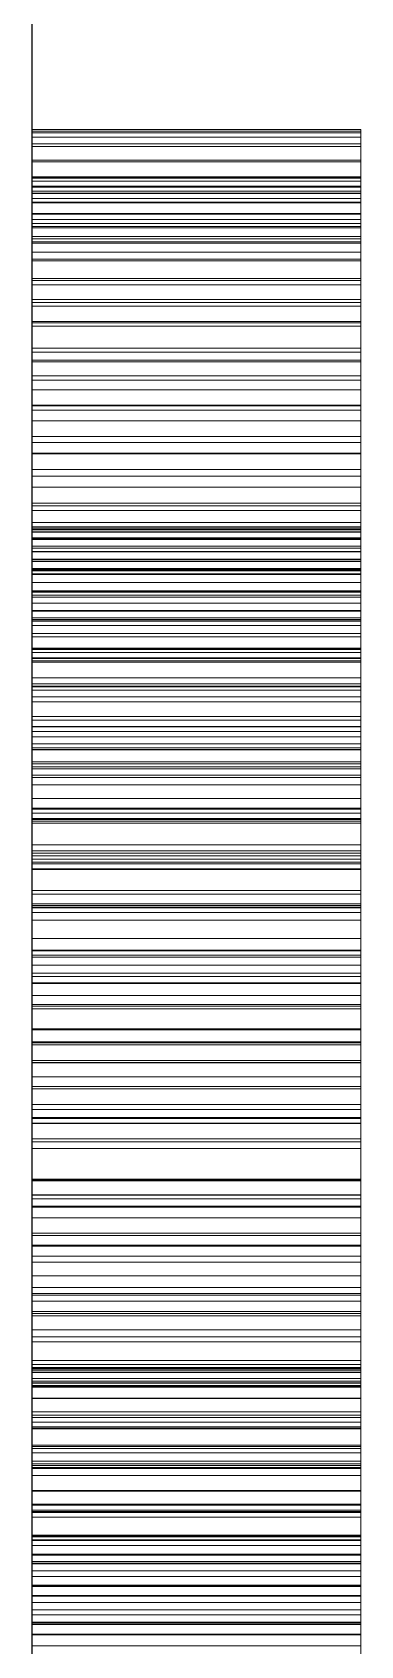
# Paper-space layout '01_三视图' of a CAD drawing. Header units: millimetres. Extents: x 8 to 451, y 8 to 289.
# Drawn here: x 53.925 to 54.025, y 177.5882 to 178.0796 of the extents above; entities that cross this region are included whole.
import ezdxf

# ---------------------------------------------------------------- set-up
doc = ezdxf.new("R2010")
doc.units = ezdxf.units.MM
doc.linetypes.add('WP_HIDDEN', pattern=[2.3, 1.5, -0.8])
doc.layers.add('HIDDEN', color=7, linetype='WP_HIDDEN', lineweight=13)
doc.layers.add('VISIBLE', color=7, linetype='CONTINUOUS', lineweight=25)

psp = doc.layouts.new('01_三视图')

# ---------------------------------------------------------------- linework, layer by layer
at = {"layer": 'HIDDEN'}
for points in [[(53.925, 176.25), (53.925, 176.28134), (53.925, 176.37379), (53.925, 176.52271), (53.925, 176.72064), (53.925, 176.95765), (53.925, 177.22185), (53.925, 177.5), (53.925, 177.77815), (53.925, 178.04235), (53.925, 178.27936), (53.925, 178.47729), (53.925, 178.62621), (53.925, 178.71866), (53.925, 178.75)], [(53.925, 178.05), (53.925, 178.04942)], [(53.925, 178.0489), (53.925, 178.05)], [(53.925, 178.05), (54.025, 178.05)], [(53.925, 178.04942), (53.925, 178.04766)], [(53.925, 178.04942), (54.025, 178.04942)], [(53.925, 178.0456), (53.925, 178.0489)], [(53.925, 178.0489), (54.025, 178.0489)], [(53.925, 178.04766), (53.925, 178.04474)], [(53.925, 178.04766), (54.025, 178.04766)], [(54.025, 178.05), (54.025, 178.04942)], [(54.025, 178.0489), (54.025, 178.05)], [(54.025, 178.04942), (54.025, 178.04766)], [(54.025, 178.0456), (54.025, 178.0489)], [(54.025, 178.04766), (54.025, 178.04474)], [(53.925, 178.04011), (53.925, 178.0456)], [(53.925, 178.0456), (54.025, 178.0456)], [(53.925, 178.04474), (53.925, 178.04064)], [(53.925, 178.04474), (54.025, 178.04474)], [(54.025, 178.04011), (54.025, 178.0456)], [(54.025, 178.04474), (54.025, 178.04064)], [(53.925, 178.04064), (53.925, 178.03538)], [(53.925, 178.04064), (54.025, 178.04064)], [(53.925, 178.03242), (53.925, 178.04011)], [(53.925, 178.04011), (54.025, 178.04011)], [(54.025, 178.04064), (54.025, 178.03538)], [(54.025, 178.03242), (54.025, 178.04011)], [(53.925, 178.0355), (53.925, 178.03519)], [(53.925, 178.03518), (53.925, 178.0355)], [(53.925, 178.0355), (54.025, 178.0355)], [(53.925, 178.03538), (53.925, 178.02894)], [(53.925, 178.03538), (54.025, 178.03538)], [(53.925, 178.03519), (53.925, 178.03426)], [(53.925, 178.03519), (54.025, 178.03519)], [(53.925, 178.03423), (53.925, 178.03518)], [(53.925, 178.03518), (54.025, 178.03518)], [(53.925, 178.03426), (53.925, 178.03272)], [(53.925, 178.03426), (54.025, 178.03426)], [(53.925, 178.03266), (53.925, 178.03423)], [(53.925, 178.03423), (54.025, 178.03423)], [(53.925, 178.03272), (53.925, 178.03056)], [(53.925, 178.03272), (54.025, 178.03272)], [(53.925, 178.03044), (53.925, 178.03266)], [(53.925, 178.03266), (54.025, 178.03266)], [(53.925, 178.02252), (53.925, 178.03242)], [(53.925, 178.03242), (54.025, 178.03242)], [(54.025, 178.0355), (54.025, 178.03519)], [(54.025, 178.03518), (54.025, 178.0355)], [(54.025, 178.03538), (54.025, 178.02894)], [(54.025, 178.03519), (54.025, 178.03426)], [(54.025, 178.03423), (54.025, 178.03518)], [(54.025, 178.03426), (54.025, 178.03272)], [(54.025, 178.03266), (54.025, 178.03423)], [(54.025, 178.03272), (54.025, 178.03056)], [(54.025, 178.03044), (54.025, 178.03266)], [(54.025, 178.02252), (54.025, 178.03242)], [(53.925, 178.03115), (53.925, 177.9057)], [(53.925, 178.03115), (53.925, 177.4177)], [(53.925, 177.41697), (53.925, 178.03115)], [(53.925, 178.03115), (54.025, 178.03115)], [(53.925, 178.03056), (53.925, 178.02778)], [(53.925, 178.03056), (54.025, 178.03056)], [(53.925, 178.0276), (53.925, 178.03044)], [(53.925, 178.03044), (54.025, 178.03044)], [(53.925, 178.02894), (53.925, 178.02134)], [(53.925, 178.02894), (54.025, 178.02894)], [(53.925, 178.02778), (53.925, 178.02438)], [(53.925, 178.02778), (54.025, 178.02778)], [(53.925, 178.02413), (53.925, 178.0276)], [(53.925, 178.0276), (54.025, 178.0276)], [(54.025, 178.03115), (54.025, 177.9057)], [(54.025, 178.03115), (54.025, 177.4177)], [(54.025, 177.41697), (54.025, 178.03115)], [(54.025, 178.03056), (54.025, 178.02778)], [(54.025, 178.0276), (54.025, 178.03044)], [(54.025, 178.02894), (54.025, 178.02134)], [(54.025, 178.02778), (54.025, 178.02438)], [(54.025, 178.02413), (54.025, 178.0276)], [(53.925, 178.02438), (53.925, 178.02037)], [(53.925, 178.02438), (54.025, 178.02438)], [(53.925, 178.02002), (53.925, 178.02413)], [(53.925, 178.02413), (54.025, 178.02413)], [(53.925, 178.01044), (53.925, 178.02252)], [(53.925, 178.02252), (54.025, 178.02252)], [(54.025, 178.02438), (54.025, 178.02037)], [(54.025, 178.02002), (54.025, 178.02413)], [(54.025, 178.01044), (54.025, 178.02252)], [(53.925, 178.02134), (53.925, 178.01257)], [(53.925, 178.02134), (54.025, 178.02134)], [(53.925, 178.02037), (53.925, 178.01574)], [(53.925, 178.02037), (54.025, 178.02037)], [(53.925, 178.01529), (53.925, 178.02002)], [(53.925, 178.02002), (54.025, 178.02002)], [(53.925, 178.01737), (53.925, 177.89192)], [(53.925, 177.91585), (53.925, 178.01737)], [(53.925, 178.01737), (54.025, 178.01737)], [(54.025, 178.02134), (54.025, 178.01257)], [(54.025, 178.02037), (54.025, 178.01574)], [(54.025, 178.01529), (54.025, 178.02002)], [(54.025, 178.01737), (54.025, 177.89192)], [(54.025, 177.91585), (54.025, 178.01737)], [(53.925, 178.01664), (53.925, 177.47063)], [(53.925, 177.89192), (53.925, 178.01664)], [(53.925, 178.01664), (54.025, 178.01664)], [(53.925, 178.01574), (53.925, 178.01049)], [(53.925, 178.01574), (54.025, 178.01574)], [(53.925, 178.00992), (53.925, 178.01529)], [(53.925, 178.01529), (54.025, 178.01529)], [(53.925, 178.01257), (53.925, 178.00262)], [(53.925, 178.01257), (54.025, 178.01257)], [(54.025, 177.89192), (54.025, 178.01664)], [(54.025, 178.01664), (54.025, 177.47063)], [(54.025, 178.01574), (54.025, 178.01049)], [(54.025, 178.00992), (54.025, 178.01529)], [(54.025, 178.01257), (54.025, 178.00262)], [(53.925, 178.01049), (53.925, 178.00462)], [(53.925, 178.01049), (54.025, 178.01049)], [(53.925, 177.99615), (53.925, 178.01044)], [(53.925, 178.01044), (54.025, 178.01044)], [(53.925, 178.00392), (53.925, 178.00992)], [(53.925, 178.00992), (54.025, 178.00992)], [(54.025, 178.01049), (54.025, 178.00462)], [(54.025, 177.99615), (54.025, 178.01044)], [(54.025, 178.00392), (54.025, 178.00992)], [(53.925, 178.00462), (53.925, 177.99814)], [(53.925, 178.00462), (54.025, 178.00462)], [(53.925, 177.99728), (53.925, 178.00392)], [(53.925, 178.00392), (54.025, 178.00392)], [(53.925, 178.00262), (53.925, 177.99151)], [(53.925, 178.00262), (54.025, 178.00262)], [(54.025, 178.00462), (54.025, 177.99814)], [(54.025, 177.99728), (54.025, 178.00392)], [(54.025, 178.00262), (54.025, 177.99151)], [(53.925, 177.99814), (53.925, 177.99104)], [(53.925, 177.99814), (54.025, 177.99814)], [(53.925, 177.99002), (53.925, 177.99728)], [(53.925, 177.99728), (54.025, 177.99728)], [(54.025, 177.99814), (54.025, 177.99104)], [(54.025, 177.99002), (54.025, 177.99728)], [(53.925, 177.97966), (53.925, 177.99615)], [(53.925, 177.99615), (54.025, 177.99615)], [(54.025, 177.97966), (54.025, 177.99615)], [(53.925, 177.99151), (53.925, 177.97923)], [(53.925, 177.99151), (54.025, 177.99151)], [(53.925, 177.99104), (53.925, 177.98332)], [(53.925, 177.99104), (54.025, 177.99104)], [(53.925, 177.98212), (53.925, 177.99002)], [(53.925, 177.99002), (54.025, 177.99002)], [(54.025, 177.99151), (54.025, 177.97923)], [(54.025, 177.99104), (54.025, 177.98332)], [(54.025, 177.98212), (54.025, 177.99002)], [(53.925, 177.98332), (53.925, 177.97498)], [(53.925, 177.98332), (54.025, 177.98332)], [(54.025, 177.98332), (54.025, 177.97498)], [(53.925, 177.9736), (53.925, 177.98212)], [(53.925, 177.98212), (54.025, 177.98212)], [(53.925, 177.97066), (53.925, 177.97966)], [(53.925, 177.97966), (54.025, 177.97966)], [(53.925, 177.97923), (53.925, 177.96577)], [(53.925, 177.97923), (54.025, 177.97923)], [(54.025, 177.9736), (54.025, 177.98212)], [(54.025, 177.97066), (54.025, 177.97966)], [(54.025, 177.97923), (54.025, 177.96577)], [(53.925, 177.97498), (53.925, 177.96603)], [(53.925, 177.97498), (54.025, 177.97498)], [(53.925, 177.96444), (53.925, 177.9736)], [(53.925, 177.9736), (54.025, 177.9736)], [(54.025, 177.97498), (54.025, 177.96603)], [(54.025, 177.96444), (54.025, 177.9736)], [(53.925, 177.96121), (53.925, 177.97066)], [(53.925, 177.97066), (54.025, 177.97066)], [(54.025, 177.96121), (54.025, 177.97066)], [(53.925, 177.96603), (53.925, 177.95646)], [(53.925, 177.96603), (54.025, 177.96603)], [(53.925, 177.96577), (53.925, 177.95115)], [(53.925, 177.96577), (54.025, 177.96577)], [(53.925, 177.95465), (53.925, 177.96444)], [(53.925, 177.96444), (54.025, 177.96444)], [(54.025, 177.96603), (54.025, 177.95646)], [(54.025, 177.96577), (54.025, 177.95115)], [(54.025, 177.95465), (54.025, 177.96444)], [(53.925, 177.95134), (53.925, 177.96121)], [(53.925, 177.96121), (54.025, 177.96121)], [(54.025, 177.95134), (54.025, 177.96121)], [(53.925, 177.95646), (53.925, 177.94644)], [(53.925, 177.95646), (54.025, 177.95646)], [(53.925, 177.9444), (53.925, 177.95465)], [(53.925, 177.95465), (54.025, 177.95465)], [(54.025, 177.95646), (54.025, 177.94644)], [(54.025, 177.9444), (54.025, 177.95465)], [(53.925, 177.94103), (53.925, 177.95134)], [(53.925, 177.95134), (54.025, 177.95134)], [(53.925, 177.95115), (53.925, 177.93536)], [(53.925, 177.95115), (54.025, 177.95115)], [(54.025, 177.94103), (54.025, 177.95134)], [(54.025, 177.95115), (54.025, 177.93536)], [(53.925, 177.94644), (53.925, 177.93612)], [(53.925, 177.94644), (54.025, 177.94644)], [(53.925, 177.93389), (53.925, 177.9444)], [(53.925, 177.9444), (54.025, 177.9444)], [(54.025, 177.94644), (54.025, 177.93612)], [(54.025, 177.93389), (54.025, 177.9444)], [(53.925, 177.93029), (53.925, 177.94103)], [(53.925, 177.94103), (54.025, 177.94103)], [(54.025, 177.93029), (54.025, 177.94103)], [(53.925, 177.93612), (53.925, 177.92552)], [(53.925, 177.93612), (54.025, 177.93612)], [(53.925, 177.93536), (53.925, 177.9184)], [(53.925, 177.93536), (54.025, 177.93536)], [(53.925, 177.92309), (53.925, 177.93389)], [(53.925, 177.93389), (54.025, 177.93389)], [(54.025, 177.93612), (54.025, 177.92552)], [(54.025, 177.93536), (54.025, 177.9184)], [(54.025, 177.92309), (54.025, 177.93389)], [(53.925, 177.91911), (53.925, 177.93029)], [(53.925, 177.93029), (54.025, 177.93029)], [(53.925, 177.9285), (53.925, 177.92891)], [(53.925, 177.92891), (54.025, 177.92891)], [(53.925, 177.92891), (53.925, 177.92807)], [(53.925, 177.9273), (53.925, 177.9285)], [(53.925, 177.9285), (54.025, 177.9285)], [(54.025, 177.91911), (54.025, 177.93029)], [(54.025, 177.9285), (54.025, 177.92891)], [(54.025, 177.92891), (54.025, 177.92807)], [(54.025, 177.9273), (54.025, 177.9285)], [(53.925, 177.92743), (53.925, 177.92818)], [(53.925, 177.92818), (54.025, 177.92818)], [(53.925, 177.92818), (53.925, 177.92742)], [(53.925, 177.92807), (54.025, 177.92807)], [(53.925, 177.92807), (53.925, 177.92557)], [(53.925, 177.92519), (53.925, 177.92743)], [(53.925, 177.92743), (54.025, 177.92743)], [(53.925, 177.92742), (54.025, 177.92742)], [(53.925, 177.92742), (53.925, 177.92512)], [(53.925, 177.9253), (53.925, 177.9273)], [(53.925, 177.9273), (54.025, 177.9273)], [(53.925, 177.92557), (54.025, 177.92557)], [(53.925, 177.92557), (53.925, 177.92141)], [(53.925, 177.92552), (53.925, 177.91463)], [(53.925, 177.92552), (54.025, 177.92552)], [(53.925, 177.92249), (53.925, 177.9253)], [(53.925, 177.9253), (54.025, 177.9253)], [(53.925, 177.92145), (53.925, 177.92519)], [(53.925, 177.92519), (54.025, 177.92519)], [(53.925, 177.92512), (54.025, 177.92512)], [(53.925, 177.92512), (53.925, 177.9213)], [(54.025, 177.92743), (54.025, 177.92818)], [(54.025, 177.92818), (54.025, 177.92742)], [(54.025, 177.92807), (54.025, 177.92557)], [(54.025, 177.92519), (54.025, 177.92743)], [(54.025, 177.92742), (54.025, 177.92512)], [(54.025, 177.9253), (54.025, 177.9273)], [(54.025, 177.92557), (54.025, 177.92141)], [(54.025, 177.92552), (54.025, 177.91463)], [(54.025, 177.92249), (54.025, 177.9253)], [(54.025, 177.92145), (54.025, 177.92519)], [(54.025, 177.92512), (54.025, 177.9213)], [(53.925, 177.91202), (53.925, 177.92309)], [(53.925, 177.92309), (54.025, 177.92309)], [(53.925, 177.91889), (53.925, 177.92249)], [(53.925, 177.92249), (54.025, 177.92249)], [(53.925, 177.91622), (53.925, 177.92145)], [(53.925, 177.92145), (54.025, 177.92145)], [(53.925, 177.92141), (54.025, 177.92141)], [(53.925, 177.92141), (53.925, 177.91558)], [(53.925, 177.9213), (54.025, 177.9213)], [(53.925, 177.9213), (53.925, 177.91594)], [(53.925, 177.9075), (53.925, 177.91911)], [(53.925, 177.91911), (54.025, 177.91911)], [(53.925, 177.91448), (53.925, 177.91889)], [(53.925, 177.91889), (54.025, 177.91889)], [(54.025, 177.91202), (54.025, 177.92309)], [(54.025, 177.91889), (54.025, 177.92249)], [(54.025, 177.91622), (54.025, 177.92145)], [(54.025, 177.92141), (54.025, 177.91558)], [(54.025, 177.9213), (54.025, 177.91594)], [(54.025, 177.9075), (54.025, 177.91911)], [(54.025, 177.91448), (54.025, 177.91889)], [(53.925, 177.9184), (53.925, 177.90026)], [(53.925, 177.9184), (54.025, 177.9184)], [(53.925, 177.90949), (53.925, 177.91622)], [(53.925, 177.91622), (54.025, 177.91622)], [(53.925, 177.91594), (54.025, 177.91594)], [(53.925, 177.91594), (53.925, 177.90906)], [(53.925, 177.88773), (53.925, 177.91585)], [(53.925, 177.91585), (54.025, 177.91585)], [(53.925, 177.91558), (54.025, 177.91558)], [(53.925, 177.91558), (53.925, 177.90809)], [(53.925, 177.91463), (53.925, 177.90345)], [(53.925, 177.91463), (54.025, 177.91463)], [(53.925, 177.90927), (53.925, 177.91448)], [(53.925, 177.91448), (54.025, 177.91448)], [(54.025, 177.9184), (54.025, 177.90026)], [(54.025, 177.90949), (54.025, 177.91622)], [(54.025, 177.91594), (54.025, 177.90906)], [(54.025, 177.88773), (54.025, 177.91585)], [(54.025, 177.91558), (54.025, 177.90809)], [(54.025, 177.91463), (54.025, 177.90345)], [(54.025, 177.90927), (54.025, 177.91448)], [(53.925, 177.90068), (53.925, 177.91202)], [(53.925, 177.91202), (54.025, 177.91202)], [(53.925, 177.90126), (53.925, 177.90949)], [(53.925, 177.90949), (54.025, 177.90949)], [(53.925, 177.90325), (53.925, 177.90927)], [(53.925, 177.90927), (54.025, 177.90927)], [(53.925, 177.90906), (54.025, 177.90906)], [(53.925, 177.90906), (53.925, 177.90065)], [(54.025, 177.90068), (54.025, 177.91202)], [(54.025, 177.90126), (54.025, 177.90949)], [(54.025, 177.90325), (54.025, 177.90927)], [(54.025, 177.90906), (54.025, 177.90065)], [(53.925, 177.90809), (54.025, 177.90809)], [(53.925, 177.90809), (53.925, 177.89893)], [(53.925, 177.89546), (53.925, 177.9075)], [(53.925, 177.9075), (54.025, 177.9075)], [(53.925, 177.9057), (53.925, 176.96813)], [(53.925, 177.9057), (54.025, 177.9057)], [(54.025, 177.90809), (54.025, 177.89893)], [(54.025, 177.89546), (54.025, 177.9075)], [(54.025, 177.9057), (54.025, 176.96813)], [(53.925, 177.90345), (53.925, 177.89198)], [(53.925, 177.90345), (54.025, 177.90345)], [(53.925, 177.89644), (53.925, 177.90325)], [(53.925, 177.90325), (54.025, 177.90325)], [(53.925, 177.89154), (53.925, 177.90126)], [(53.925, 177.90126), (54.025, 177.90126)], [(53.925, 177.88906), (53.925, 177.90068)], [(53.925, 177.90068), (54.025, 177.90068)], [(53.925, 177.90065), (54.025, 177.90065)], [(53.925, 177.90065), (53.925, 177.89071)], [(53.925, 177.90026), (53.925, 177.8811)], [(53.925, 177.90026), (54.025, 177.90026)], [(53.925, 177.89893), (54.025, 177.89893)], [(53.925, 177.89893), (53.925, 177.8881)], [(54.025, 177.90345), (54.025, 177.89198)], [(54.025, 177.89644), (54.025, 177.90325)], [(54.025, 177.89154), (54.025, 177.90126)], [(54.025, 177.88906), (54.025, 177.90068)], [(54.025, 177.90065), (54.025, 177.89071)], [(54.025, 177.90026), (54.025, 177.8811)], [(54.025, 177.89893), (54.025, 177.8881)], [(53.925, 177.88883), (53.925, 177.89644)], [(53.925, 177.89644), (54.025, 177.89644)], [(53.925, 177.88298), (53.925, 177.89546)], [(53.925, 177.89546), (54.025, 177.89546)], [(54.025, 177.88883), (54.025, 177.89644)], [(54.025, 177.88298), (54.025, 177.89546)], [(53.925, 177.89198), (53.925, 177.88022)], [(53.925, 177.89198), (54.025, 177.89198)], [(53.925, 177.60623), (53.925, 177.89192)], [(53.925, 177.89192), (53.925, 177.86284)], [(53.925, 177.89192), (54.025, 177.89192)], [(53.925, 177.88032), (53.925, 177.89154)], [(53.925, 177.89154), (54.025, 177.89154)], [(53.925, 177.89071), (54.025, 177.89071)], [(53.925, 177.89071), (53.925, 177.87924)], [(53.925, 177.87717), (53.925, 177.88906)], [(53.925, 177.88906), (54.025, 177.88906)], [(54.025, 177.89198), (54.025, 177.88022)], [(54.025, 177.60623), (54.025, 177.89192)], [(54.025, 177.89192), (54.025, 177.86284)], [(54.025, 177.88032), (54.025, 177.89154)], [(54.025, 177.89071), (54.025, 177.87924)], [(54.025, 177.87717), (54.025, 177.88906)], [(53.925, 177.88041), (53.925, 177.88883)], [(53.925, 177.88883), (54.025, 177.88883)], [(53.925, 177.8881), (54.025, 177.8881)], [(53.925, 177.8881), (53.925, 177.87561)], [(53.925, 177.85739), (53.925, 177.88773)], [(53.925, 177.88773), (54.025, 177.88773)], [(54.025, 177.88041), (54.025, 177.88883)], [(54.025, 177.8881), (54.025, 177.87561)], [(54.025, 177.85739), (54.025, 177.88773)], [(53.925, 177.87008), (53.925, 177.88298)], [(53.925, 177.88298), (54.025, 177.88298)], [(53.925, 177.8811), (53.925, 177.86103)], [(53.925, 177.8811), (54.025, 177.8811)], [(53.925, 177.87119), (53.925, 177.88041)], [(53.925, 177.88041), (54.025, 177.88041)], [(53.925, 177.86806), (53.925, 177.88032)], [(53.925, 177.88032), (54.025, 177.88032)], [(53.925, 177.88022), (53.925, 177.86818)], [(53.925, 177.88022), (54.025, 177.88022)], [(53.925, 177.87924), (54.025, 177.87924)], [(53.925, 177.87924), (53.925, 177.86664)], [(54.025, 177.87008), (54.025, 177.88298)], [(54.025, 177.8811), (54.025, 177.86103)], [(54.025, 177.87119), (54.025, 177.88041)], [(54.025, 177.86806), (54.025, 177.88032)], [(54.025, 177.88022), (54.025, 177.86818)], [(54.025, 177.87924), (54.025, 177.86664)], [(53.925, 177.865), (53.925, 177.87717)], [(53.925, 177.87717), (54.025, 177.87717)], [(53.925, 177.87561), (54.025, 177.87561)], [(53.925, 177.87561), (53.925, 177.86161)], [(54.025, 177.865), (54.025, 177.87717)], [(54.025, 177.87561), (54.025, 177.86161)], [(53.925, 177.86117), (53.925, 177.87119)], [(53.925, 177.87119), (54.025, 177.87119)], [(53.925, 177.85673), (53.925, 177.87008)], [(53.925, 177.87008), (54.025, 177.87008)], [(54.025, 177.86117), (54.025, 177.87119)], [(54.025, 177.85673), (54.025, 177.87008)], [(53.925, 177.86818), (53.925, 177.85584)], [(53.925, 177.86818), (54.025, 177.86818)], [(53.925, 177.85522), (53.925, 177.86806)], [(53.925, 177.86806), (54.025, 177.86806)], [(53.925, 177.86664), (54.025, 177.86664)], [(53.925, 177.86664), (53.925, 177.85334)], [(53.925, 177.85256), (53.925, 177.865)], [(53.925, 177.865), (54.025, 177.865)], [(54.025, 177.86818), (54.025, 177.85584)], [(54.025, 177.85522), (54.025, 177.86806)], [(54.025, 177.86664), (54.025, 177.85334)], [(54.025, 177.85256), (54.025, 177.865)], [(53.925, 177.86284), (53.925, 177.83213)], [(53.925, 177.86284), (54.025, 177.86284)], [(53.925, 177.86161), (54.025, 177.86161)], [(53.925, 177.86161), (53.925, 177.84624)], [(53.925, 177.85035), (53.925, 177.86117)], [(53.925, 177.86117), (54.025, 177.86117)], [(53.925, 177.86103), (53.925, 177.84007)], [(53.925, 177.86103), (54.025, 177.86103)], [(54.025, 177.86284), (54.025, 177.83213)], [(54.025, 177.86161), (54.025, 177.84624)], [(54.025, 177.85035), (54.025, 177.86117)], [(54.025, 177.86103), (54.025, 177.84007)], [(53.925, 177.82483), (53.925, 177.85739)], [(53.925, 177.85739), (54.025, 177.85739)], [(53.925, 177.84296), (53.925, 177.85673)], [(53.925, 177.85673), (54.025, 177.85673)], [(53.925, 177.85584), (53.925, 177.84322)], [(53.925, 177.85584), (54.025, 177.85584)], [(53.925, 177.84178), (53.925, 177.85522)], [(53.925, 177.85522), (54.025, 177.85522)], [(54.025, 177.82483), (54.025, 177.85739)], [(54.025, 177.84296), (54.025, 177.85673)], [(54.025, 177.85584), (54.025, 177.84322)], [(54.025, 177.84178), (54.025, 177.85522)], [(53.925, 177.85334), (54.025, 177.85334)], [(53.925, 177.85334), (53.925, 177.83931)], [(53.925, 177.83985), (53.925, 177.85256)], [(53.925, 177.85256), (54.025, 177.85256)], [(53.925, 177.83873), (53.925, 177.85035)], [(53.925, 177.85035), (54.025, 177.85035)], [(54.025, 177.85334), (54.025, 177.83931)], [(54.025, 177.83985), (54.025, 177.85256)], [(54.025, 177.83873), (54.025, 177.85035)], [(53.925, 177.84624), (54.025, 177.84624)], [(53.925, 177.84624), (53.925, 177.82952)], [(54.025, 177.84624), (54.025, 177.82952)], [(53.925, 177.84322), (53.925, 177.8303)], [(53.925, 177.84322), (54.025, 177.84322)], [(53.925, 177.82875), (53.925, 177.84296)], [(53.925, 177.84296), (54.025, 177.84296)], [(53.925, 177.82775), (53.925, 177.84178)], [(53.925, 177.84178), (54.025, 177.84178)], [(53.925, 177.84007), (53.925, 177.81821)], [(53.925, 177.84007), (54.025, 177.84007)], [(53.925, 177.82686), (53.925, 177.83985)], [(53.925, 177.83985), (54.025, 177.83985)], [(54.025, 177.84322), (54.025, 177.8303)], [(54.025, 177.82875), (54.025, 177.84296)], [(54.025, 177.82775), (54.025, 177.84178)], [(54.025, 177.84007), (54.025, 177.81821)], [(54.025, 177.82686), (54.025, 177.83985)], [(53.925, 177.83931), (54.025, 177.83931)], [(53.925, 177.83931), (53.925, 177.82458)], [(53.925, 177.8263), (53.925, 177.83873)], [(53.925, 177.83873), (54.025, 177.83873)], [(54.025, 177.83931), (54.025, 177.82458)], [(54.025, 177.8263), (54.025, 177.83873)], [(53.925, 177.83213), (53.925, 177.7998)], [(53.925, 177.83213), (54.025, 177.83213)], [(53.925, 177.8303), (53.925, 177.8171)], [(53.925, 177.8303), (54.025, 177.8303)], [(54.025, 177.83213), (54.025, 177.7998)], [(54.025, 177.8303), (54.025, 177.8171)], [(53.925, 177.82952), (54.025, 177.82952)], [(53.925, 177.82952), (53.925, 177.81144)], [(53.925, 177.81411), (53.925, 177.82875)], [(53.925, 177.82875), (54.025, 177.82875)], [(53.925, 177.81314), (53.925, 177.82775)], [(53.925, 177.82775), (54.025, 177.82775)], [(53.925, 177.81359), (53.925, 177.82686)], [(53.925, 177.82686), (54.025, 177.82686)], [(53.925, 177.81294), (53.925, 177.8263)], [(53.925, 177.8263), (54.025, 177.8263)], [(54.025, 177.82952), (54.025, 177.81144)], [(54.025, 177.81411), (54.025, 177.82875)], [(54.025, 177.81314), (54.025, 177.82775)], [(54.025, 177.81359), (54.025, 177.82686)], [(54.025, 177.81294), (54.025, 177.8263)], [(53.925, 177.79005), (53.925, 177.82483)], [(53.925, 177.82483), (54.025, 177.82483)], [(53.925, 177.82458), (54.025, 177.82458)], [(53.925, 177.82458), (53.925, 177.80913)], [(54.025, 177.79005), (54.025, 177.82483)], [(54.025, 177.82458), (54.025, 177.80913)], [(53.925, 177.81821), (53.925, 177.79545)], [(53.925, 177.81821), (54.025, 177.81821)], [(53.925, 177.8171), (53.925, 177.80361)], [(53.925, 177.8171), (54.025, 177.8171)], [(54.025, 177.81821), (54.025, 177.79545)], [(54.025, 177.8171), (54.025, 177.80361)], [(53.925, 177.78352), (53.925, 177.81411)], [(53.925, 177.81411), (54.025, 177.81411)], [(53.925, 177.80005), (53.925, 177.81359)], [(53.925, 177.81359), (54.025, 177.81359)], [(53.925, 177.79793), (53.925, 177.81314)], [(53.925, 177.81314), (54.025, 177.81314)], [(53.925, 177.7985), (53.925, 177.81294)], [(53.925, 177.81294), (54.025, 177.81294)], [(53.925, 177.81144), (54.025, 177.81144)], [(53.925, 177.81144), (53.925, 177.79199)], [(54.025, 177.78352), (54.025, 177.81411)], [(54.025, 177.80005), (54.025, 177.81359)], [(54.025, 177.79793), (54.025, 177.81314)], [(54.025, 177.7985), (54.025, 177.81294)], [(54.025, 177.81144), (54.025, 177.79199)], [(53.925, 177.80913), (54.025, 177.80913)], [(53.925, 177.80913), (53.925, 177.79297)], [(54.025, 177.80913), (54.025, 177.79297)], [(53.925, 177.80361), (53.925, 177.78983)], [(53.925, 177.80361), (54.025, 177.80361)], [(54.025, 177.80361), (54.025, 177.78983)], [(53.925, 177.78623), (53.925, 177.80005)], [(53.925, 177.80005), (54.025, 177.80005)], [(53.925, 177.7998), (53.925, 177.76585)], [(53.925, 177.7998), (54.025, 177.7998)], [(53.925, 177.78299), (53.925, 177.7985)], [(53.925, 177.7985), (54.025, 177.7985)], [(53.925, 177.78214), (53.925, 177.79793)], [(53.925, 177.79793), (54.025, 177.79793)], [(54.025, 177.78623), (54.025, 177.80005)], [(54.025, 177.7998), (54.025, 177.76585)], [(54.025, 177.78299), (54.025, 177.7985)], [(54.025, 177.78214), (54.025, 177.79793)], [(53.925, 177.79545), (53.925, 177.7718)], [(53.925, 177.79545), (54.025, 177.79545)], [(53.925, 177.79297), (54.025, 177.79297)], [(53.925, 177.79297), (53.925, 177.77609)], [(53.925, 177.79199), (54.025, 177.79199)], [(53.925, 177.79199), (53.925, 177.77119)], [(54.025, 177.79545), (54.025, 177.7718)], [(54.025, 177.79297), (54.025, 177.77609)], [(54.025, 177.79199), (54.025, 177.77119)], [(53.925, 177.75304), (53.925, 177.79005)], [(53.925, 177.79005), (54.025, 177.79005)], [(53.925, 177.78983), (53.925, 177.77576)], [(53.925, 177.78983), (54.025, 177.78983)], [(53.925, 177.77214), (53.925, 177.78623)], [(53.925, 177.78623), (54.025, 177.78623)], [(54.025, 177.75304), (54.025, 177.79005)], [(54.025, 177.78983), (54.025, 177.77576)], [(54.025, 177.77214), (54.025, 177.78623)], [(53.925, 177.75154), (53.925, 177.78352)], [(53.925, 177.78352), (54.025, 177.78352)], [(53.925, 177.76641), (53.925, 177.78299)], [(53.925, 177.78299), (54.025, 177.78299)], [(53.925, 177.76575), (53.925, 177.78214)], [(53.925, 177.78214), (54.025, 177.78214)], [(54.025, 177.75154), (54.025, 177.78352)], [(54.025, 177.76641), (54.025, 177.78299)], [(54.025, 177.76575), (54.025, 177.78214)], [(53.925, 177.77609), (54.025, 177.77609)], [(53.925, 177.77609), (53.925, 177.7585)], [(54.025, 177.77609), (54.025, 177.7585)], [(53.925, 177.77576), (53.925, 177.7614)], [(53.925, 177.77576), (54.025, 177.77576)], [(53.925, 177.75778), (53.925, 177.77214)], [(53.925, 177.77214), (54.025, 177.77214)], [(53.925, 177.7718), (53.925, 177.74725)], [(53.925, 177.7718), (54.025, 177.7718)], [(53.925, 177.77119), (54.025, 177.77119)], [(53.925, 177.77119), (53.925, 177.74903)], [(54.025, 177.77576), (54.025, 177.7614)], [(54.025, 177.75778), (54.025, 177.77214)], [(54.025, 177.7718), (54.025, 177.74725)], [(54.025, 177.77119), (54.025, 177.74903)], [(53.925, 177.74876), (53.925, 177.76641)], [(53.925, 177.76641), (54.025, 177.76641)], [(54.025, 177.74876), (54.025, 177.76641)], [(53.925, 177.76585), (53.925, 177.73028)], [(53.925, 177.76585), (54.025, 177.76585)], [(53.925, 177.74733), (53.925, 177.76575)], [(53.925, 177.76575), (54.025, 177.76575)], [(53.925, 177.7614), (53.925, 177.74253)], [(53.925, 177.7614), (54.025, 177.7614)], [(54.025, 177.76585), (54.025, 177.73028)], [(54.025, 177.74733), (54.025, 177.76575)], [(54.025, 177.7614), (54.025, 177.74253)], [(53.925, 177.7585), (54.025, 177.7585)], [(53.925, 177.7585), (53.925, 177.74162)], [(53.925, 177.73959), (53.925, 177.75778)], [(53.925, 177.75778), (54.025, 177.75778)], [(54.025, 177.7585), (54.025, 177.74162)], [(54.025, 177.73959), (54.025, 177.75778)], [(53.925, 177.71382), (53.925, 177.75304)], [(53.925, 177.75304), (54.025, 177.75304)], [(53.925, 177.71851), (53.925, 177.75154)], [(53.925, 177.75154), (54.025, 177.75154)], [(54.025, 177.71382), (54.025, 177.75304)], [(54.025, 177.71851), (54.025, 177.75154)], [(53.925, 177.74903), (54.025, 177.74903)], [(53.925, 177.74903), (53.925, 177.72551)], [(53.925, 177.73003), (53.925, 177.74876)], [(53.925, 177.74876), (54.025, 177.74876)], [(53.925, 177.72977), (53.925, 177.74733)], [(53.925, 177.74733), (54.025, 177.74733)], [(53.925, 177.74725), (53.925, 177.72179)], [(53.925, 177.74725), (54.025, 177.74725)], [(54.025, 177.74903), (54.025, 177.72551)], [(54.025, 177.73003), (54.025, 177.74876)], [(54.025, 177.72977), (54.025, 177.74733)], [(54.025, 177.74725), (54.025, 177.72179)], [(53.925, 177.74253), (53.925, 177.72433)], [(53.925, 177.74253), (54.025, 177.74253)], [(53.925, 177.74162), (54.025, 177.74162)], [(53.925, 177.74162), (53.925, 177.7254)], [(54.025, 177.74253), (54.025, 177.72433)], [(54.025, 177.74162), (54.025, 177.7254)], [(53.925, 177.722), (53.925, 177.73959)], [(53.925, 177.73959), (54.025, 177.73959)], [(54.025, 177.722), (54.025, 177.73959)], [(53.925, 177.73028), (53.925, 177.69308)], [(53.925, 177.73028), (54.025, 177.73028)], [(53.925, 177.71022), (53.925, 177.73003)], [(53.925, 177.73003), (54.025, 177.73003)], [(53.925, 177.71307), (53.925, 177.72977)], [(53.925, 177.72977), (54.025, 177.72977)], [(54.025, 177.73028), (54.025, 177.69308)], [(54.025, 177.71022), (54.025, 177.73003)], [(54.025, 177.71307), (54.025, 177.72977)], [(53.925, 177.72551), (54.025, 177.72551)], [(53.925, 177.72551), (53.925, 177.70079)], [(53.925, 177.7254), (54.025, 177.7254)], [(53.925, 177.7254), (53.925, 177.70985)], [(53.925, 177.72433), (53.925, 177.70682)], [(53.925, 177.72433), (54.025, 177.72433)], [(53.925, 177.70501), (53.925, 177.722)], [(53.925, 177.722), (54.025, 177.722)], [(54.025, 177.72551), (54.025, 177.70079)], [(54.025, 177.7254), (54.025, 177.70985)], [(54.025, 177.72433), (54.025, 177.70682)], [(54.025, 177.70501), (54.025, 177.722)], [(53.925, 177.72179), (53.925, 177.69545)], [(53.925, 177.72179), (54.025, 177.72179)], [(53.925, 177.68442), (53.925, 177.71851)], [(53.925, 177.71851), (54.025, 177.71851)], [(54.025, 177.72179), (54.025, 177.69545)], [(54.025, 177.68442), (54.025, 177.71851)], [(53.925, 177.67237), (53.925, 177.71382)], [(53.925, 177.71382), (54.025, 177.71382)], [(53.925, 177.69723), (53.925, 177.71307)], [(53.925, 177.71307), (54.025, 177.71307)], [(54.025, 177.67237), (54.025, 177.71382)], [(54.025, 177.69723), (54.025, 177.71307)], [(53.925, 177.68935), (53.925, 177.71022)], [(53.925, 177.71022), (54.025, 177.71022)], [(53.925, 177.70985), (54.025, 177.70985)], [(53.925, 177.70985), (53.925, 177.69497)], [(54.025, 177.68935), (54.025, 177.71022)], [(54.025, 177.70985), (54.025, 177.69497)], [(53.925, 177.70682), (53.925, 177.68998)], [(53.925, 177.70682), (54.025, 177.70682)], [(53.925, 177.68862), (53.925, 177.70501)], [(53.925, 177.70501), (54.025, 177.70501)], [(54.025, 177.70682), (54.025, 177.68998)], [(54.025, 177.68862), (54.025, 177.70501)], [(53.925, 177.70079), (54.025, 177.70079)], [(53.925, 177.70079), (53.925, 177.67505)], [(54.025, 177.70079), (54.025, 177.67505)], [(53.925, 177.68225), (53.925, 177.69723)], [(53.925, 177.69723), (54.025, 177.69723)], [(53.925, 177.69545), (53.925, 177.6682)], [(53.925, 177.69545), (54.025, 177.69545)], [(53.925, 177.69497), (54.025, 177.69497)], [(53.925, 177.69497), (53.925, 177.68075)], [(53.925, 177.69308), (53.925, 177.65427)], [(53.925, 177.69308), (54.025, 177.69308)], [(54.025, 177.68225), (54.025, 177.69723)], [(54.025, 177.69545), (54.025, 177.6682)], [(54.025, 177.69497), (54.025, 177.68075)], [(54.025, 177.69308), (54.025, 177.65427)], [(53.925, 177.68998), (53.925, 177.67382)], [(53.925, 177.68998), (54.025, 177.68998)], [(53.925, 177.6674), (53.925, 177.68935)], [(53.925, 177.68935), (54.025, 177.68935)], [(53.925, 177.67283), (53.925, 177.68862)], [(53.925, 177.68862), (54.025, 177.68862)], [(54.025, 177.68998), (54.025, 177.67382)], [(54.025, 177.6674), (54.025, 177.68935)], [(54.025, 177.67283), (54.025, 177.68862)], [(53.925, 177.64928), (53.925, 177.68442)], [(53.925, 177.68442), (54.025, 177.68442)], [(54.025, 177.64928), (54.025, 177.68442)], [(53.925, 177.66814), (53.925, 177.68225)], [(53.925, 177.68225), (54.025, 177.68225)], [(53.925, 177.68075), (54.025, 177.68075)], [(53.925, 177.68075), (53.925, 177.66721)], [(54.025, 177.66814), (54.025, 177.68225)], [(54.025, 177.68075), (54.025, 177.66721)], [(53.925, 177.67505), (54.025, 177.67505)], [(53.925, 177.67505), (53.925, 177.64827)], [(53.925, 177.67382), (53.925, 177.65835)], [(53.925, 177.67382), (54.025, 177.67382)], [(53.925, 177.67294), (53.925, 177.6719)], [(53.925, 177.67256), (53.925, 177.67294)], [(53.925, 177.67294), (54.025, 177.67294)], [(53.925, 177.65764), (53.925, 177.67283)], [(53.925, 177.67283), (54.025, 177.67283)], [(54.025, 177.67505), (54.025, 177.64827)], [(54.025, 177.67382), (54.025, 177.65835)], [(54.025, 177.67256), (54.025, 177.67294)], [(54.025, 177.67294), (54.025, 177.6719)], [(54.025, 177.65764), (54.025, 177.67283)], [(53.925, 177.67143), (53.925, 177.67256)], [(53.925, 177.67256), (54.025, 177.67256)], [(53.925, 177.62871), (53.925, 177.67237)], [(53.925, 177.67237), (54.025, 177.67237)], [(53.925, 177.6719), (53.925, 177.66877)], [(53.925, 177.6719), (54.025, 177.6719)], [(53.925, 177.66955), (53.925, 177.67143)], [(53.925, 177.67143), (54.025, 177.67143)], [(53.925, 177.66691), (53.925, 177.66955)], [(53.925, 177.66955), (54.025, 177.66955)], [(53.925, 177.66877), (53.925, 177.66356)], [(53.925, 177.66877), (54.025, 177.66877)], [(53.925, 177.6682), (53.925, 177.64005)], [(53.925, 177.6682), (54.025, 177.6682)], [(53.925, 177.65488), (53.925, 177.66814)], [(53.925, 177.66814), (54.025, 177.66814)], [(54.025, 177.67143), (54.025, 177.67256)], [(54.025, 177.62871), (54.025, 177.67237)], [(54.025, 177.6719), (54.025, 177.66877)], [(54.025, 177.66955), (54.025, 177.67143)], [(54.025, 177.66691), (54.025, 177.66955)], [(54.025, 177.66877), (54.025, 177.66356)], [(54.025, 177.6682), (54.025, 177.64005)], [(54.025, 177.65488), (54.025, 177.66814)], [(53.925, 177.64437), (53.925, 177.6674)], [(53.925, 177.6674), (54.025, 177.6674)], [(53.925, 177.66721), (54.025, 177.66721)], [(53.925, 177.66721), (53.925, 177.65433)], [(53.925, 177.66352), (53.925, 177.66691)], [(53.925, 177.66691), (54.025, 177.66691)], [(53.925, 177.66356), (53.925, 177.65626)], [(53.925, 177.66356), (54.025, 177.66356)], [(53.925, 177.65938), (53.925, 177.66352)], [(53.925, 177.66352), (54.025, 177.66352)], [(54.025, 177.64437), (54.025, 177.6674)], [(54.025, 177.66721), (54.025, 177.65433)], [(54.025, 177.66352), (54.025, 177.66691)], [(54.025, 177.66356), (54.025, 177.65626)], [(54.025, 177.65938), (54.025, 177.66352)], [(53.925, 177.65448), (53.925, 177.65938)], [(53.925, 177.65938), (54.025, 177.65938)], [(53.925, 177.65835), (53.925, 177.64355)], [(53.925, 177.65835), (54.025, 177.65835)], [(54.025, 177.65448), (54.025, 177.65938)], [(54.025, 177.65835), (54.025, 177.64355)], [(53.925, 177.64306), (53.925, 177.65764)], [(53.925, 177.65764), (54.025, 177.65764)], [(53.925, 177.65626), (53.925, 177.64688)], [(53.925, 177.65626), (54.025, 177.65626)], [(53.925, 177.64249), (53.925, 177.65488)], [(53.925, 177.65488), (54.025, 177.65488)], [(53.925, 177.64883), (53.925, 177.65448)], [(53.925, 177.65448), (54.025, 177.65448)], [(53.925, 177.65433), (54.025, 177.65433)], [(53.925, 177.65433), (53.925, 177.64212)], [(53.925, 177.65427), (53.925, 177.61384)], [(53.925, 177.65427), (54.025, 177.65427)], [(54.025, 177.64306), (54.025, 177.65764)], [(54.025, 177.65626), (54.025, 177.64688)], [(54.025, 177.64249), (54.025, 177.65488)], [(54.025, 177.64883), (54.025, 177.65448)], [(54.025, 177.65433), (54.025, 177.64212)], [(54.025, 177.65427), (54.025, 177.61384)], [(53.925, 177.61309), (53.925, 177.64928)], [(53.925, 177.64928), (54.025, 177.64928)], [(53.925, 177.64243), (53.925, 177.64883)], [(53.925, 177.64883), (54.025, 177.64883)], [(53.925, 177.64827), (54.025, 177.64827)], [(53.925, 177.64827), (53.925, 177.62046)], [(54.025, 177.61309), (54.025, 177.64928)], [(54.025, 177.64243), (54.025, 177.64883)], [(54.025, 177.64827), (54.025, 177.62046)], [(53.925, 177.64688), (53.925, 177.63542)], [(53.925, 177.64688), (54.025, 177.64688)], [(53.925, 177.62027), (53.925, 177.64437)], [(53.925, 177.64437), (54.025, 177.64437)], [(53.925, 177.64355), (53.925, 177.62943)], [(53.925, 177.64355), (54.025, 177.64355)], [(54.025, 177.64688), (54.025, 177.63542)], [(54.025, 177.62027), (54.025, 177.64437)], [(54.025, 177.64355), (54.025, 177.62943)], [(53.925, 177.62907), (53.925, 177.64306)], [(53.925, 177.64306), (54.025, 177.64306)], [(53.925, 177.64249), (54.025, 177.64249)], [(53.925, 177.63127), (53.925, 177.64249)], [(53.925, 177.63527), (53.925, 177.64243)], [(53.925, 177.64243), (54.025, 177.64243)], [(53.925, 177.64212), (54.025, 177.64212)], [(53.925, 177.64212), (53.925, 177.63099)], [(53.925, 177.64005), (53.925, 177.61101)], [(53.925, 177.64005), (54.025, 177.64005)], [(54.025, 177.62907), (54.025, 177.64306)], [(54.025, 177.63127), (54.025, 177.64249)], [(54.025, 177.63527), (54.025, 177.64243)], [(54.025, 177.64212), (54.025, 177.63099)], [(54.025, 177.64005), (54.025, 177.61101)], [(53.925, 177.63542), (53.925, 177.62186)], [(53.925, 177.63542), (54.025, 177.63542)], [(53.925, 177.62736), (53.925, 177.63527)], [(53.925, 177.63527), (54.025, 177.63527)], [(54.025, 177.63542), (54.025, 177.62186)], [(54.025, 177.62736), (54.025, 177.63527)], [(53.925, 177.62155), (53.925, 177.63127)], [(53.925, 177.63127), (54.025, 177.63127)], [(53.925, 177.63099), (54.025, 177.63099)], [(53.925, 177.63099), (53.925, 177.62134)], [(53.925, 177.62943), (53.925, 177.61605)], [(53.925, 177.62943), (54.025, 177.62943)], [(53.925, 177.61577), (53.925, 177.62907)], [(53.925, 177.62907), (54.025, 177.62907)], [(53.925, 177.58377), (53.925, 177.62871)], [(53.925, 177.62871), (54.025, 177.62871)], [(54.025, 177.62155), (54.025, 177.63127)], [(54.025, 177.63099), (54.025, 177.62134)], [(54.025, 177.62943), (54.025, 177.61605)], [(54.025, 177.61577), (54.025, 177.62907)], [(54.025, 177.58377), (54.025, 177.62871)], [(53.925, 177.61869), (53.925, 177.62736)], [(53.925, 177.62736), (54.025, 177.62736)], [(54.025, 177.61869), (54.025, 177.62736)], [(53.925, 177.62186), (53.925, 177.60623)], [(53.925, 177.62186), (54.025, 177.62186)], [(53.925, 177.61332), (53.925, 177.62155)], [(53.925, 177.62155), (54.025, 177.62155)], [(53.925, 177.62134), (54.025, 177.62134)], [(53.925, 177.62134), (53.925, 177.61318)], [(53.925, 177.62046), (54.025, 177.62046)], [(53.925, 177.62046), (53.925, 177.59162)], [(53.925, 177.5951), (53.925, 177.62027)], [(53.925, 177.62027), (54.025, 177.62027)], [(54.025, 177.62186), (54.025, 177.60623)], [(54.025, 177.61332), (54.025, 177.62155)], [(54.025, 177.62134), (54.025, 177.61318)], [(54.025, 177.62046), (54.025, 177.59162)], [(54.025, 177.5951), (54.025, 177.62027)], [(53.925, 177.60927), (53.925, 177.61869)], [(53.925, 177.61869), (54.025, 177.61869)], [(53.925, 177.61605), (53.925, 177.60346)], [(53.925, 177.61605), (54.025, 177.61605)], [(53.925, 177.60326), (53.925, 177.61577)], [(53.925, 177.61577), (54.025, 177.61577)], [(53.925, 177.61384), (53.925, 177.5724)], [(53.925, 177.61384), (54.025, 177.61384)], [(54.025, 177.60927), (54.025, 177.61869)], [(54.025, 177.61605), (54.025, 177.60346)], [(54.025, 177.60326), (54.025, 177.61577)], [(54.025, 177.61384), (54.025, 177.5724)], [(53.925, 177.60659), (53.925, 177.61332)], [(53.925, 177.61332), (54.025, 177.61332)], [(53.925, 177.61318), (54.025, 177.61318)], [(53.925, 177.61318), (53.925, 177.6065)], [(53.925, 177.57584), (53.925, 177.61309)], [(53.925, 177.61309), (54.025, 177.61309)], [(53.925, 177.61101), (53.925, 177.58107)], [(53.925, 177.61101), (54.025, 177.61101)], [(53.925, 177.5991), (53.925, 177.60927)], [(53.925, 177.60927), (54.025, 177.60927)], [(54.025, 177.60659), (54.025, 177.61332)], [(54.025, 177.61318), (54.025, 177.6065)], [(54.025, 177.57584), (54.025, 177.61309)], [(54.025, 177.61101), (54.025, 177.58107)], [(54.025, 177.5991), (54.025, 177.60927)], [(53.925, 177.60136), (53.925, 177.60659)], [(53.925, 177.60659), (54.025, 177.60659)], [(53.925, 177.6065), (54.025, 177.6065)], [(53.925, 177.6065), (53.925, 177.60131)], [(53.925, 177.60623), (54.025, 177.60623)], [(54.025, 177.60136), (54.025, 177.60659)], [(54.025, 177.6065), (54.025, 177.60131)], [(53.925, 177.60346), (53.925, 177.59167)], [(53.925, 177.60346), (54.025, 177.60346)], [(53.925, 177.59153), (53.925, 177.60326)], [(53.925, 177.60326), (54.025, 177.60326)], [(53.925, 177.59762), (53.925, 177.60136)], [(53.925, 177.60136), (54.025, 177.60136)], [(53.925, 177.60131), (54.025, 177.60131)], [(53.925, 177.60131), (53.925, 177.5976)], [(53.925, 177.58818), (53.925, 177.5991)], [(53.925, 177.5991), (54.025, 177.5991)], [(54.025, 177.60346), (54.025, 177.59167)], [(54.025, 177.59153), (54.025, 177.60326)], [(54.025, 177.59762), (54.025, 177.60136)], [(54.025, 177.60131), (54.025, 177.5976)], [(54.025, 177.58818), (54.025, 177.5991)], [(53.925, 177.59538), (53.925, 177.59762)], [(53.925, 177.59762), (54.025, 177.59762)], [(53.925, 177.5976), (54.025, 177.5976)], [(53.925, 177.5976), (53.925, 177.59537)], [(53.925, 177.59463), (53.925, 177.59538)], [(53.925, 177.59538), (54.025, 177.59538)], [(53.925, 177.59537), (54.025, 177.59537)], [(53.925, 177.59537), (53.925, 177.59463)], [(53.925, 177.56886), (53.925, 177.5951)], [(53.925, 177.5951), (54.025, 177.5951)], [(53.925, 177.59463), (54.025, 177.59463)], [(54.025, 177.59538), (54.025, 177.59762)], [(54.025, 177.5976), (54.025, 177.59537)], [(54.025, 177.59463), (54.025, 177.59538)], [(54.025, 177.59537), (54.025, 177.59463)], [(54.025, 177.56886), (54.025, 177.5951)], [(53.925, 177.59167), (53.925, 177.58067)], [(53.925, 177.59167), (54.025, 177.59167)], [(53.925, 177.59162), (54.025, 177.59162)], [(53.925, 177.59162), (53.925, 177.56175)], [(53.925, 177.58058), (53.925, 177.59153)], [(53.925, 177.59153), (54.025, 177.59153)], [(54.025, 177.59167), (54.025, 177.58067)], [(54.025, 177.59162), (54.025, 177.56175)], [(54.025, 177.58058), (54.025, 177.59153)], [(53.925, 177.58818), (54.025, 177.58818)]]:
    psp.add_lwpolyline(points, dxfattribs=at)
at = {"layer": 'VISIBLE'}
psp.add_lwpolyline([(53.925, 140.25), (53.925, 246.25)], dxfattribs=at)

doc.saveas('drawing.dxf')
